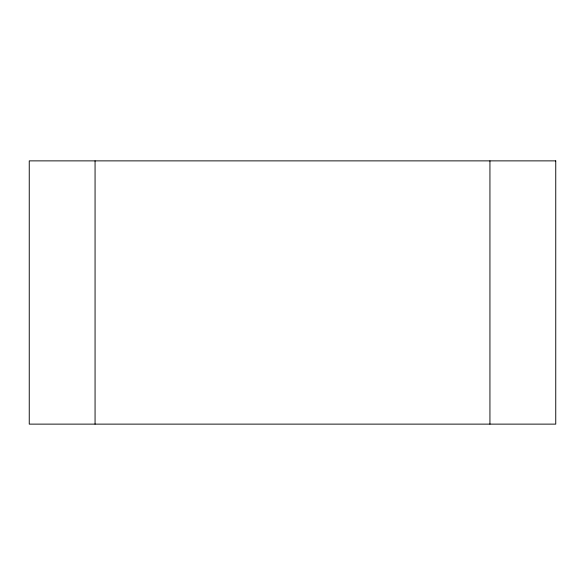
<?xml version="1.0" encoding="UTF-8"?>
<svg xmlns="http://www.w3.org/2000/svg" width="585" height="585" viewBox="0 0 585 585"><rect width="100%" height="100%" fill="white"/><g stroke="black" fill="none" stroke-linecap="round" stroke-linejoin="round"><path stroke-width="0.88" d="M489.937 160.875L489.937 424.125M95.062 160.875L95.062 424.125M555.75 160.875L29.25 160.875L29.25 424.125L555.75 424.125L555.75 160.875"/></g></svg>
